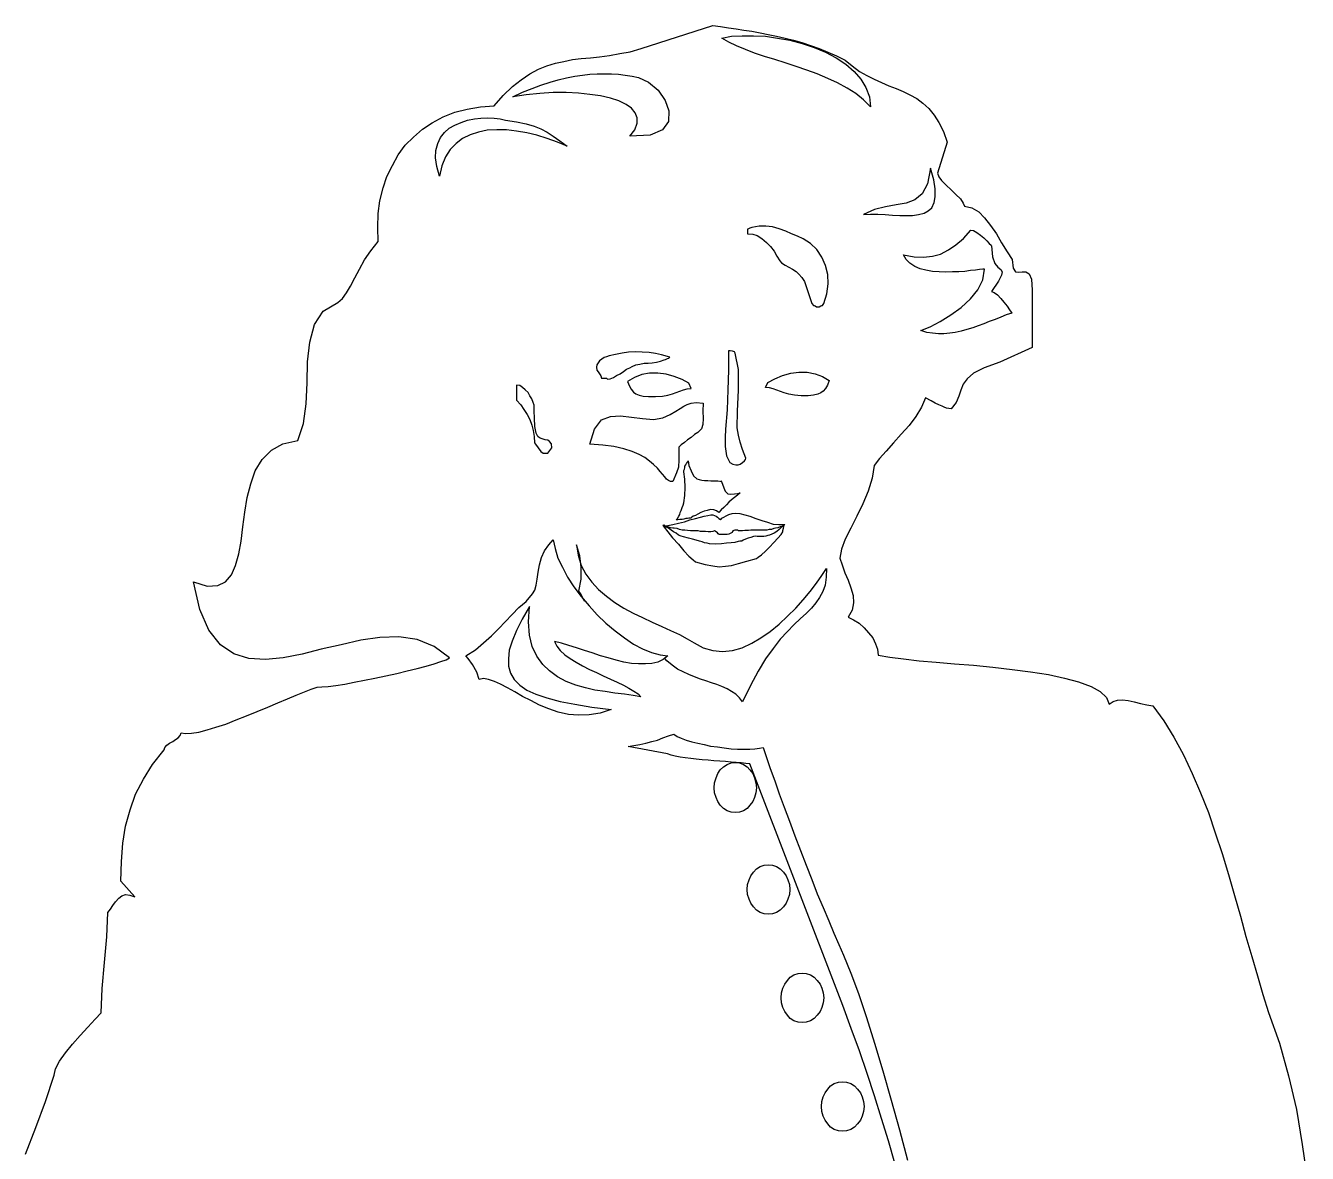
# Model space of a CAD drawing. Extents: x 138.99 to 139.88, y 55.87 to 57.55.
# Drawn here: x 139.195 to 139.731, y 57.074 to 57.546 of the extents above; entities that cross this region are included whole.
import ezdxf

# ---------------------------------------------------------------- set-up
doc = ezdxf.new("R2010")
doc.units = 0
doc.layers.get('0').update_dxf_attribs({"linetype": 'CONTINUOUS'})

msp = doc.modelspace()

# ---------------------------------------------------------------- linework, layer by layer
at = {"linetype": 'CONTINUOUS'}
for points in [[(139.19494, 57.07387), (139.19916, 57.08499), (139.20319, 57.09593), (139.20683, 57.10685), (139.2074, 57.10954), (139.20912, 57.11279), (139.21162, 57.11624), (139.2145, 57.11989), (139.21776, 57.12353), (139.22101, 57.12698), (139.22408, 57.13024), (139.22657, 57.13292), (139.22696, 57.14308), (139.22792, 57.15401), (139.22888, 57.16474), (139.22926, 57.1749), (139.23041, 57.17624), (139.23137, 57.17778), (139.23251, 57.17931), (139.23386, 57.18084), (139.2352, 57.1818), (139.23674, 57.18238), (139.23846, 57.18219), (139.24057, 57.18142), (139.23481, 57.18794), (139.23501, 57.19618), (139.23558, 57.20385), (139.23674, 57.21095), (139.23865, 57.21784), (139.24095, 57.22436), (139.24421, 57.23069), (139.24805, 57.23682), (139.25284, 57.24296), (139.25322, 57.24391), (139.25398, 57.24487), (139.25514, 57.24564), (139.25648, 57.2464), (139.25763, 57.24717), (139.25878, 57.24794), (139.25954, 57.2489), (139.25993, 57.25005), (139.26184, 57.24966), (139.26434, 57.24986), (139.2674, 57.25024), (139.27085, 57.2512), (139.2745, 57.25235), (139.27871, 57.25369), (139.28293, 57.25542), (139.28734, 57.25714), (139.29175, 57.25887), (139.29616, 57.26078), (139.30038, 57.26251), (139.3044, 57.26424), (139.30805, 57.26577), (139.31149, 57.26711), (139.31438, 57.26826), (139.31687, 57.26903), (139.31878, 57.26922), (139.32147, 57.26941), (139.32473, 57.26979), (139.32836, 57.27037), (139.33239, 57.27113), (139.33661, 57.27209), (139.34102, 57.27286), (139.34562, 57.27382), (139.35022, 57.27478), (139.35444, 57.27593), (139.35865, 57.27689), (139.36249, 57.27785), (139.36575, 57.27881), (139.36863, 57.27977), (139.37073, 57.28053), (139.37226, 57.2813), (139.36575, 57.28609), (139.35865, 57.28896), (139.35099, 57.29012), (139.34313, 57.28992), (139.33508, 57.28877), (139.32683, 57.28686), (139.31859, 57.28494), (139.31054, 57.28283), (139.30268, 57.2813), (139.29521, 57.28072), (139.2883, 57.28111), (139.28197, 57.28302), (139.27641, 57.28686), (139.27162, 57.29299), (139.26779, 57.30161), (139.2651, 57.31312), (139.27085, 57.31139), (139.27527, 57.31159), (139.27853, 57.31312), (139.28101, 57.31599), (139.28274, 57.32002), (139.28409, 57.32481), (139.28504, 57.33018), (139.28581, 57.33612), (139.28657, 57.34225), (139.28753, 57.3484), (139.28906, 57.35414), (139.29099, 57.35951), (139.29386, 57.36431), (139.2977, 57.36814), (139.30249, 57.37082), (139.30882, 57.37216), (139.31112, 57.37926), (139.31226, 57.3875), (139.31265, 57.39632), (139.31284, 57.40514), (139.31379, 57.41338), (139.31571, 57.42066), (139.31935, 57.42622), (139.32549, 57.42987), (139.3274, 57.43159), (139.32913, 57.43389), (139.33086, 57.43677), (139.33259, 57.44022), (139.3345, 57.44386), (139.33661, 57.44769), (139.33929, 57.45153), (139.34236, 57.45536), (139.34217, 57.4613), (139.34236, 57.46705), (139.34313, 57.47242), (139.34447, 57.47779), (139.346, 57.48259), (139.3483, 57.48718), (139.35079, 57.49159), (139.35367, 57.49562), (139.35712, 57.49907), (139.36095, 57.50233), (139.36498, 57.50501), (139.36959, 57.50751), (139.37438, 57.50942), (139.37955, 57.51076), (139.38511, 57.51172), (139.39086, 57.51211), (139.39469, 57.51651), (139.39853, 57.52016), (139.40217, 57.52303), (139.40581, 57.52552), (139.40946, 57.52744), (139.4129, 57.52878), (139.41655, 57.52993), (139.42, 57.5307), (139.42364, 57.53147), (139.42728, 57.53185), (139.43112, 57.53224), (139.43495, 57.53262), (139.43917, 57.53319), (139.44338, 57.53396), (139.4478, 57.53473), (139.4524, 57.53607), (139.4823, 57.54565)], [(139.4823, 57.54565), (139.48556, 57.54527), (139.48882, 57.54469), (139.49208, 57.54431), (139.49534, 57.54373), (139.4986, 57.54335), (139.50205, 57.54259), (139.5055, 57.54201), (139.50895, 57.54124), (139.51259, 57.54047), (139.51604, 57.53952), (139.51949, 57.53856), (139.52313, 57.53741), (139.52678, 57.53607), (139.53042, 57.53454), (139.53406, 57.533), (139.5377, 57.53128), (139.54058, 57.52878), (139.54365, 57.52648), (139.54671, 57.52476), (139.54978, 57.52322), (139.55285, 57.52189), (139.55591, 57.52054), (139.55899, 57.51939), (139.56186, 57.51805), (139.56473, 57.5167), (139.56761, 57.51517), (139.5701, 57.51325), (139.5726, 57.51095), (139.5749, 57.50827), (139.57681, 57.5052), (139.57873, 57.50137), (139.58026, 57.49696), (139.57624, 57.48392), (139.57681, 57.48239), (139.57796, 57.48086), (139.57988, 57.47894), (139.58199, 57.47703), (139.5839, 57.47511), (139.58582, 57.47319), (139.58697, 57.47147), (139.58755, 57.47012), (139.59061, 57.46955), (139.59349, 57.46782), (139.59598, 57.46533), (139.59847, 57.46207), (139.60097, 57.45862), (139.60307, 57.45479), (139.60538, 57.45114), (139.60748, 57.44788), (139.60786, 57.44425), (139.60882, 57.44271), (139.61017, 57.44252), (139.6117, 57.44271), (139.61324, 57.44271), (139.61458, 57.44195), (139.61554, 57.43964), (139.61591, 57.43504), (139.61591, 57.41108), (139.6023, 57.40494), (139.59579, 57.40265), (139.59138, 57.40035), (139.58869, 57.39805), (139.58697, 57.39574), (139.58602, 57.39325), (139.58525, 57.39076), (139.58409, 57.38807), (139.58199, 57.38539), (139.58103, 57.38558), (139.58007, 57.38577), (139.57911, 57.38616), (139.57816, 57.38654), (139.57681, 57.38711), (139.57528, 57.38788), (139.57355, 57.38884), (139.57125, 57.38999), (139.56952, 57.38616), (139.56722, 57.38232), (139.56435, 57.37849), (139.56109, 57.37485), (139.55783, 57.3712), (139.55477, 57.36775), (139.55208, 57.36468), (139.54978, 57.36181), (139.54901, 57.35645), (139.54729, 57.35107), (139.54499, 57.34571), (139.54249, 57.34053), (139.54, 57.33555), (139.5377, 57.33095), (139.53617, 57.32673), (139.5354, 57.32308), (139.53636, 57.32021), (139.53751, 57.31695), (139.53886, 57.31389), (139.54, 57.31063), (139.54096, 57.30737), (139.54116, 57.3043), (139.54058, 57.30124), (139.53886, 57.29835), (139.54116, 57.29721), (139.54346, 57.29586), (139.54556, 57.29395), (139.54748, 57.29184), (139.54921, 57.28973), (139.55035, 57.28724), (139.55112, 57.28494), (139.55151, 57.28244), (139.5563, 57.28168), (139.56205, 57.28091), (139.56857, 57.28015), (139.57566, 57.27957), (139.58333, 57.27881), (139.59138, 57.27823), (139.59943, 57.27746), (139.60748, 57.27651), (139.61515, 57.27555), (139.62263, 57.27439), (139.62934, 57.27286), (139.63528, 57.27133), (139.64046, 57.26941), (139.64429, 57.2673), (139.64697, 57.26481), (139.64812, 57.26194), (139.64966, 57.26308), (139.65158, 57.26366), (139.65368, 57.26385), (139.65598, 57.26347), (139.65848, 57.2629), (139.66116, 57.26232), (139.66384, 57.26174), (139.66633, 57.26136), (139.67094, 57.25504), (139.67515, 57.24813), (139.67918, 57.24084), (139.68283, 57.23299), (139.68627, 57.22493), (139.68953, 57.21669), (139.69241, 57.20826), (139.69528, 57.19963), (139.69797, 57.19081), (139.70046, 57.182), (139.70295, 57.17337), (139.70525, 57.16493), (139.70774, 57.1565), (139.71005, 57.14845), (139.71235, 57.14059), (139.71465, 57.13311), (139.71924, 57.12027), (139.72308, 57.10665), (139.72634, 57.09247), (139.72883, 57.0779), (139.73094, 57.06276)], [(139.48614, 57.54047), (139.49017, 57.54124), (139.49457, 57.54143), (139.49936, 57.54143), (139.50435, 57.54124), (139.50934, 57.54047), (139.51451, 57.53952), (139.51969, 57.53817), (139.52467, 57.53645), (139.52946, 57.53454), (139.53387, 57.53224), (139.5379, 57.52955), (139.54135, 57.52648), (139.54422, 57.52322), (139.54633, 57.51977), (139.54786, 57.51594), (139.54825, 57.51172), (139.54538, 57.5146), (139.54212, 57.51728), (139.53847, 57.51958), (139.53444, 57.52169), (139.53042, 57.52361), (139.52601, 57.52552), (139.5216, 57.52706), (139.51719, 57.52859), (139.51259, 57.53012), (139.50818, 57.53147), (139.50396, 57.53281), (139.49975, 57.53415), (139.49591, 57.53568), (139.49227, 57.53722), (139.48901, 57.53875), (139.48614, 57.54047)], [(139.39872, 57.51594), (139.40275, 57.51786), (139.40677, 57.51939), (139.41041, 57.52073), (139.41425, 57.52207), (139.4177, 57.52303), (139.42115, 57.5238), (139.4246, 57.52456), (139.42786, 57.52495), (139.43093, 57.52533), (139.43399, 57.52552), (139.43706, 57.52552), (139.43994, 57.52552), (139.44281, 57.52533), (139.44568, 57.52495), (139.44857, 57.52456), (139.45124, 57.52399), (139.45546, 57.52207), (139.45949, 57.51863), (139.46237, 57.51441), (139.4639, 57.51), (139.46371, 57.50559), (139.46122, 57.50213), (139.45604, 57.49983), (139.44761, 57.49946), (139.44971, 57.50213), (139.45067, 57.50482), (139.45067, 57.50712), (139.4499, 57.50923), (139.44837, 57.51115), (139.44607, 57.51268), (139.44301, 57.51421), (139.43955, 57.51537), (139.43533, 57.51632), (139.43093, 57.5169), (139.42614, 57.51747), (139.42096, 57.51767), (139.41559, 57.51767), (139.41003, 57.51728), (139.40428, 57.5167), (139.39872, 57.51594)], [(139.42134, 57.49524), (139.41732, 57.49696), (139.4131, 57.4985), (139.40869, 57.49983), (139.40447, 57.50079), (139.40025, 57.50156), (139.39604, 57.50213), (139.39201, 57.50213), (139.38799, 57.50195), (139.38434, 57.50118), (139.38089, 57.50003), (139.37763, 57.4985), (139.37495, 57.49639), (139.37246, 57.4939), (139.37054, 57.49083), (139.369, 57.48699), (139.36805, 57.48278), (139.3669, 57.4868), (139.36633, 57.49044), (139.36651, 57.49351), (139.36728, 57.49639), (139.36843, 57.49887), (139.37016, 57.50099), (139.37207, 57.50272), (139.37438, 57.50405), (139.37706, 57.5052), (139.37974, 57.50616), (139.38262, 57.50674), (139.3853, 57.50693), (139.38817, 57.50712), (139.39086, 57.50693), (139.39335, 57.50674), (139.39565, 57.50616), (139.40025, 57.50539), (139.40428, 57.50463), (139.40754, 57.50367), (139.41041, 57.50252), (139.4131, 57.50118), (139.41559, 57.49946), (139.41828, 57.49753), (139.42134, 57.49524)], [(139.54538, 57.46667), (139.54825, 57.46686), (139.55131, 57.46686), (139.55438, 57.46667), (139.55745, 57.46648), (139.56052, 57.46629), (139.5632, 57.46629), (139.56588, 57.46629), (139.56838, 57.46667), (139.57068, 57.46725), (139.5724, 57.46821), (139.57394, 57.46955), (139.5749, 57.47166), (139.57528, 57.47414), (139.57528, 57.4774), (139.5747, 57.48124), (139.57336, 57.48603), (139.57202, 57.47952), (139.56991, 57.4753), (139.56685, 57.47281), (139.5632, 57.47147), (139.55899, 57.4707), (139.55457, 57.46993), (139.54997, 57.46878), (139.54538, 57.46667)], [(139.49687, 57.45862), (139.49898, 57.45843), (139.50089, 57.45786), (139.50282, 57.4567), (139.50473, 57.45497), (139.50645, 57.45325), (139.50799, 57.45134), (139.50914, 57.44923), (139.51029, 57.44731), (139.51106, 57.44654), (139.51259, 57.44558), (139.51413, 57.44462), (139.51566, 57.44386), (139.51719, 57.4429), (139.51834, 57.44175), (139.51949, 57.44041), (139.52064, 57.43869), (139.52141, 57.43657), (139.52371, 57.42948), (139.52448, 57.42871), (139.52467, 57.42871), (139.52505, 57.42852), (139.52562, 57.42814), (139.52621, 57.42814), (139.52678, 57.42814), (139.52754, 57.42852), (139.52793, 57.42871), (139.52812, 57.42871), (139.52869, 57.42948), (139.53004, 57.43351), (139.53061, 57.43773), (139.53042, 57.44156), (139.52946, 57.44539), (139.52793, 57.44884), (139.52582, 57.4521), (139.52313, 57.4546), (139.52006, 57.45651), (139.51777, 57.45766), (139.51527, 57.45862), (139.51278, 57.45977), (139.5101, 57.46073), (139.50722, 57.46149), (139.50454, 57.46188), (139.50166, 57.46188), (139.4986, 57.4613), (139.49822, 57.46112), (139.49783, 57.46092), (139.49726, 57.46073), (139.49687, 57.46053), (139.49687, 57.45862)], [(139.56205, 57.4498), (139.56646, 57.44904), (139.57048, 57.44884), (139.57413, 57.44923), (139.57757, 57.45018), (139.58083, 57.45191), (139.5839, 57.45402), (139.58716, 57.4567), (139.59023, 57.46016), (139.59138, 57.45996), (139.59272, 57.45919), (139.59425, 57.45805), (139.5956, 57.4569), (139.59694, 57.45574), (139.5979, 57.4546), (139.59867, 57.45383), (139.59886, 57.45364), (139.59924, 57.44904), (139.6002, 57.44616), (139.60154, 57.44462), (139.60269, 57.44367), (139.60326, 57.44271), (139.60307, 57.44136), (139.60173, 57.43887), (139.59886, 57.43447), (139.6, 57.43408), (139.60135, 57.43313), (139.60269, 57.43159), (139.60403, 57.43006), (139.60538, 57.42833), (139.60633, 57.4268), (139.6071, 57.42584), (139.60729, 57.42545), (139.60499, 57.42469), (139.60269, 57.42373), (139.60039, 57.42278), (139.5979, 57.42201), (139.5956, 57.42105), (139.5933, 57.42009), (139.591, 57.41932), (139.58851, 57.41856), (139.58621, 57.41798), (139.58372, 57.4174), (139.58141, 57.41702), (139.57892, 57.41683), (139.57662, 57.41683), (139.57413, 57.41702), (139.57183, 57.4174), (139.56934, 57.41817), (139.57317, 57.4197), (139.57739, 57.42201), (139.5818, 57.42469), (139.58621, 57.42775), (139.59004, 57.4314), (139.59311, 57.43523), (139.59521, 57.43945), (139.59598, 57.44386), (139.59521, 57.44386), (139.59387, 57.44367), (139.59215, 57.44348), (139.59004, 57.44328), (139.58774, 57.4429), (139.58525, 57.44271), (139.58256, 57.44271), (139.57969, 57.44252), (139.577, 57.44271), (139.57413, 57.4429), (139.57144, 57.44348), (139.56895, 57.44405), (139.56685, 57.44501), (139.56473, 57.44635), (139.5632, 57.44788), (139.56205, 57.4498)], [(139.4338, 57.40168), (139.43438, 57.40092), (139.43495, 57.40015), (139.43553, 57.39919), (139.43572, 57.39823), (139.43649, 57.39823), (139.43725, 57.39823), (139.43783, 57.39823), (139.43821, 57.39785), (139.43936, 57.39805), (139.44071, 57.39862), (139.44205, 57.39939), (139.44358, 57.40015), (139.44492, 57.40111), (139.44627, 57.40207), (139.44761, 57.40265), (139.44857, 57.40322), (139.4501, 57.40379), (139.45183, 57.40418), (139.45355, 57.40456), (139.45527, 57.40456), (139.457, 57.40475), (139.45872, 57.40494), (139.46045, 57.40533), (139.46198, 57.40591), (139.46255, 57.40609), (139.46332, 57.40648), (139.4639, 57.40667), (139.46428, 57.40705), (139.46083, 57.40801), (139.45834, 57.40858), (139.45566, 57.40897), (139.45278, 57.40916), (139.4499, 57.40935), (139.44703, 57.40916), (139.44435, 57.40878), (139.44166, 57.4082), (139.43898, 57.40763), (139.43783, 57.40724), (139.43687, 57.40686), (139.43591, 57.40628), (139.43495, 57.40552), (139.43438, 57.40475), (139.4338, 57.40379), (139.43361, 57.40284), (139.4338, 57.40168)], [(139.48767, 57.37696), (139.48748, 57.3735), (139.48748, 57.36967), (139.48805, 57.36584), (139.4894, 57.36296), (139.49074, 57.36238), (139.49189, 57.36201), (139.49284, 57.36201), (139.4938, 57.36238), (139.49476, 57.36296), (139.49553, 57.36373), (139.49591, 57.36431), (139.4961, 57.36488), (139.49476, 57.36852), (139.4938, 57.37159), (139.49304, 57.37446), (139.49246, 57.37753), (139.49266, 57.38444), (139.49304, 57.39325), (139.49304, 57.40188), (139.4917, 57.40878), (139.49131, 57.40935), (139.49054, 57.40954), (139.48958, 57.40974), (139.48882, 57.40974), (139.48882, 57.40168), (139.48863, 57.39344), (139.48824, 57.38501), (139.48767, 57.37696)], [(139.47233, 57.39613), (139.46946, 57.39766), (139.4662, 57.399), (139.46275, 57.39996), (139.4593, 57.40035), (139.45585, 57.40035), (139.45259, 57.39977), (139.44952, 57.39862), (139.44664, 57.39689), (139.44741, 57.39497), (139.44818, 57.39363), (139.44914, 57.39248), (139.4501, 57.39172), (139.45144, 57.39114), (139.45316, 57.39076), (139.45546, 57.39057), (139.45834, 57.39057), (139.46122, 57.39076), (139.46352, 57.39114), (139.46544, 57.39172), (139.46697, 57.39229), (139.4685, 57.39287), (139.47003, 57.39344), (139.47157, 57.39383), (139.47329, 57.39402), (139.47233, 57.39613)], [(139.50531, 57.39651), (139.50818, 57.39805), (139.51144, 57.39939), (139.51489, 57.40035), (139.51834, 57.40072), (139.52179, 57.40072), (139.52505, 57.40015), (139.52812, 57.399), (139.531, 57.39728), (139.53023, 57.39536), (139.52946, 57.39402), (139.52851, 57.39287), (139.52754, 57.3921), (139.52621, 57.39153), (139.52448, 57.39114), (139.52218, 57.39095), (139.5193, 57.39095), (139.51643, 57.39114), (139.51413, 57.39153), (139.51221, 57.3921), (139.51067, 57.39267), (139.50914, 57.39325), (139.50761, 57.39383), (139.50608, 57.39421), (139.50435, 57.3944), (139.50531, 57.39651)], [(139.40754, 57.38692), (139.40716, 57.38807), (139.40658, 57.38961), (139.40581, 57.39095), (139.40504, 57.39229), (139.4039, 57.39344), (139.40275, 57.3944), (139.4016, 57.39517), (139.40025, 57.39536), (139.40025, 57.38903), (139.40198, 57.38711), (139.40332, 57.3852), (139.40467, 57.38309), (139.40581, 57.38098), (139.40658, 57.37868), (139.40716, 57.37638), (139.40754, 57.37389), (139.40773, 57.3712), (139.40811, 57.37063), (139.40927, 57.3691), (139.41041, 57.36757), (139.41137, 57.36699), (139.41329, 57.36699), (139.41502, 57.3691), (139.41482, 57.37082), (139.41406, 57.37178), (139.41329, 57.37236), (139.41214, 57.37255), (139.41099, 57.37293), (139.40984, 57.37331), (139.40907, 57.37389), (139.4085, 57.37523), (139.40793, 57.37811), (139.40773, 57.38155), (139.40754, 57.38462), (139.40754, 57.38692)], [(139.47828, 57.38788), (139.47809, 57.38444), (139.47828, 57.38136), (139.47809, 57.37888), (139.47751, 57.37715), (139.47693, 57.37638), (139.47598, 57.37562), (139.47463, 57.37466), (139.47329, 57.3735), (139.47176, 57.37255), (139.47041, 57.3714), (139.46907, 57.37044), (139.46811, 57.36948), (139.46811, 57.36411), (139.46793, 57.36105), (139.46716, 57.35875), (139.46562, 57.3551), (139.46467, 57.3551), (139.46371, 57.35549), (139.46294, 57.35606), (139.46218, 57.35702), (139.46122, 57.35817), (139.46026, 57.35932), (139.45911, 57.36066), (139.45757, 57.36219), (139.45585, 57.36354), (139.45393, 57.36507), (139.45144, 57.36641), (139.44857, 57.36757), (139.44511, 57.36871), (139.44089, 57.36967), (139.43629, 57.37024), (139.43093, 57.37063), (139.43284, 57.37696), (139.43572, 57.38079), (139.43955, 57.38232), (139.44377, 57.38251), (139.44837, 57.38194), (139.45297, 57.38136), (139.45757, 57.38098), (139.46141, 57.38175), (139.46448, 57.38309), (139.46678, 57.38444), (139.46869, 57.38558), (139.47023, 57.38654), (139.47157, 57.38731), (139.47329, 57.38788), (139.4754, 57.38807), (139.47828, 57.38788)], [(139.47195, 57.36373), (139.47233, 57.36181), (139.47329, 57.35951), (139.47425, 57.3574), (139.47559, 57.35625), (139.47655, 57.35586), (139.4777, 57.35568), (139.47885, 57.35549), (139.48019, 57.35549), (139.48154, 57.35529), (139.48288, 57.35529), (139.48441, 57.35529), (139.48595, 57.3551), (139.48575, 57.35529), (139.48633, 57.35395), (139.48691, 57.35242), (139.48748, 57.35107), (139.48863, 57.34993), (139.48978, 57.34973), (139.49131, 57.34993), (139.49266, 57.35012), (139.4938, 57.35031), (139.49266, 57.34935), (139.49131, 57.3484), (139.49017, 57.34743), (139.48901, 57.34647), (139.48805, 57.34533), (139.48691, 57.34417), (139.48575, 57.34321), (139.48479, 57.34207), (139.48384, 57.34284), (139.48269, 57.34321), (139.48135, 57.34341), (139.48, 57.34302), (139.47866, 57.34264), (139.47732, 57.34207), (139.47598, 57.34149), (139.47502, 57.34092), (139.47463, 57.34072), (139.47406, 57.34053), (139.47349, 57.34015), (139.4731, 57.33977), (139.47233, 57.33977), (139.47176, 57.33958), (139.471, 57.33958), (139.47023, 57.33938), (139.46946, 57.33919), (139.4685, 57.33919), (139.46774, 57.339), (139.46697, 57.339), (139.46754, 57.33958), (139.46811, 57.34053), (139.4685, 57.3413), (139.46869, 57.34207), (139.46907, 57.34302), (139.46946, 57.34417), (139.46984, 57.34514), (139.47023, 57.34609), (139.47061, 57.34916), (139.4708, 57.35261), (139.47061, 57.35606), (139.47023, 57.35912), (139.47023, 57.3597), (139.47041, 57.36028), (139.47061, 57.36085), (139.47061, 57.36143), (139.471, 57.36201), (139.47137, 57.36258), (139.47176, 57.36315), (139.47195, 57.36373)], [(139.46198, 57.33651), (139.46352, 57.33669), (139.46562, 57.33708), (139.46793, 57.33766), (139.47041, 57.33823), (139.47272, 57.339), (139.47502, 57.33958), (139.47713, 57.34015), (139.47866, 57.34053), (139.48019, 57.34092), (139.48154, 57.34111), (139.4823, 57.34111), (139.48307, 57.34092), (139.48365, 57.34053), (139.48422, 57.34015), (139.48479, 57.33958), (139.48556, 57.33919), (139.48575, 57.33938), (139.48614, 57.33977), (139.48691, 57.34015), (139.48786, 57.34072), (139.48901, 57.3413), (139.49035, 57.34168), (139.49189, 57.34188), (139.49361, 57.34168), (139.49572, 57.34111), (139.49783, 57.34053), (139.50032, 57.33958), (139.50282, 57.33881), (139.50512, 57.33804), (139.50761, 57.33728), (139.50991, 57.33708), (139.51201, 57.33708), (139.5124, 57.33708), (139.51221, 57.33689), (139.51183, 57.33669), (139.51144, 57.33632), (139.51125, 57.33632), (139.51048, 57.33612), (139.50952, 57.33574), (139.50857, 57.33555), (139.5078, 57.33536), (139.50684, 57.33497), (139.50588, 57.33497), (139.50492, 57.33478), (139.50415, 57.33478), (139.49994, 57.33478), (139.49898, 57.33478), (139.49822, 57.33478), (139.49726, 57.33459), (139.49649, 57.33459), (139.49572, 57.33459), (139.49476, 57.3344), (139.494, 57.3344), (139.49304, 57.3344), (139.49266, 57.33478), (139.49246, 57.33478), (139.49227, 57.33478), (139.49189, 57.33478), (139.4917, 57.33478), (139.4915, 57.33478), (139.49112, 57.33459), (139.49093, 57.3344), (139.49074, 57.3344), (139.49035, 57.33382), (139.48978, 57.33344), (139.48901, 57.33306), (139.48824, 57.33286), (139.48748, 57.33286), (139.48652, 57.33286), (139.48575, 57.33286), (139.48498, 57.33286), (139.48461, 57.33325), (139.48422, 57.33363), (139.48365, 57.33402), (139.48307, 57.3344), (139.4823, 57.33421), (139.48154, 57.33402), (139.48039, 57.33402), (139.47923, 57.33421), (139.47828, 57.33421), (139.47713, 57.33421), (139.47617, 57.3344), (139.4754, 57.3344), (139.47425, 57.3344), (139.47291, 57.3344), (139.47176, 57.33459), (139.47061, 57.33478), (139.46946, 57.33478), (139.46831, 57.33497), (139.46735, 57.33536), (139.4662, 57.33555), (139.46562, 57.33555), (139.46467, 57.33574), (139.4639, 57.33593), (139.46313, 57.33593), (139.46294, 57.33593), (139.46294, 57.33593), (139.46275, 57.33612), (139.46255, 57.33632), (139.46237, 57.33632), (139.46218, 57.33651), (139.46218, 57.33669), (139.46218, 57.33669), (139.46198, 57.33689), (139.46198, 57.33669), (139.46198, 57.33669), (139.46198, 57.33651), (139.46198, 57.33651)], [(139.46141, 57.33689), (139.46198, 57.33593), (139.46352, 57.33402), (139.46544, 57.33152), (139.46793, 57.32884), (139.47023, 57.32616), (139.47233, 57.32385), (139.47406, 57.32232), (139.47502, 57.32155), (139.47905, 57.32041), (139.4823, 57.31983), (139.48498, 57.31945), (139.48767, 57.31964), (139.49017, 57.32002), (139.49304, 57.32078), (139.49649, 57.32175), (139.50052, 57.3229), (139.50128, 57.32347), (139.50262, 57.32443), (139.50435, 57.32597), (139.50608, 57.32769), (139.5078, 57.3296), (139.50952, 57.33133), (139.51087, 57.33286), (139.51163, 57.33402), (139.51163, 57.33459), (139.51183, 57.33555), (139.51201, 57.33632), (139.51201, 57.33689), (139.51106, 57.33593), (139.5101, 57.33497), (139.50914, 57.33421), (139.50799, 57.33344), (139.50704, 57.33306), (139.50608, 57.33267), (139.50531, 57.33248), (139.50454, 57.33229), (139.50358, 57.3321), (139.50282, 57.3321), (139.50186, 57.3321), (139.50089, 57.3321), (139.50032, 57.33229), (139.49936, 57.3321), (139.49822, 57.33172), (139.49706, 57.33133), (139.49591, 57.33095), (139.49496, 57.33056), (139.49438, 57.33018), (139.494, 57.33018), (139.49361, 57.33018), (139.49284, 57.32999), (139.4915, 57.3296), (139.48997, 57.32941), (139.48805, 57.32923), (139.48595, 57.32903), (139.48345, 57.32884), (139.48096, 57.32903), (139.48, 57.32923), (139.47885, 57.32941), (139.47789, 57.3298), (139.47674, 57.33018), (139.4754, 57.33056), (139.47387, 57.33095), (139.47214, 57.33133), (139.47003, 57.3319), (139.46907, 57.33229), (139.46793, 57.33267), (139.46697, 57.33344), (139.46581, 57.33402), (139.46485, 57.33478), (139.46371, 57.33555), (139.46255, 57.33612), (139.46141, 57.33689)], [(139.41559, 57.33076), (139.41636, 57.32711), (139.41751, 57.32308), (139.41942, 57.31925), (139.42154, 57.31504), (139.42421, 57.31101), (139.42728, 57.30699), (139.43054, 57.30315), (139.43399, 57.29932), (139.43763, 57.29586), (139.44147, 57.29261), (139.44531, 57.28973), (139.44914, 57.28705), (139.45297, 57.28513), (139.45662, 57.2836), (139.46026, 57.28264), (139.46352, 57.28225), (139.4616, 57.28072), (139.4593, 57.27957), (139.4568, 57.279), (139.45412, 57.27881), (139.45124, 57.27881), (139.44837, 57.279), (139.44511, 57.27957), (139.44185, 57.28034), (139.43859, 57.2813), (139.43533, 57.28225), (139.43189, 57.28341), (139.42863, 57.28437), (139.42537, 57.28551), (139.42211, 57.28647), (139.41904, 57.28743), (139.41616, 57.2882), (139.41712, 57.28628), (139.41846, 57.28437), (139.42038, 57.28264), (139.42268, 57.28111), (139.42518, 57.27957), (139.42786, 57.27804), (139.43073, 57.27651), (139.43361, 57.27516), (139.43649, 57.27382), (139.43955, 57.27248), (139.44224, 57.27113), (139.44492, 57.26999), (139.44722, 57.26864), (139.44933, 57.26749), (139.45106, 57.26634), (139.4522, 57.265), (139.44894, 57.26557), (139.44531, 57.26616), (139.44128, 57.26653), (139.43725, 57.2673), (139.43303, 57.26788), (139.42901, 57.26883), (139.42498, 57.26999), (139.42096, 57.27152), (139.41732, 57.27344), (139.41406, 57.27593), (139.41118, 57.27861), (139.40869, 57.28207), (139.40677, 57.28609), (139.40562, 57.29089), (139.40524, 57.29644), (139.40562, 57.30277), (139.40255, 57.29759), (139.40025, 57.2928), (139.39834, 57.28839), (139.39719, 57.28456), (139.3968, 57.28091), (139.3968, 57.27785), (139.39776, 57.27497), (139.39929, 57.27229), (139.4016, 57.26999), (139.40447, 57.26788), (139.4083, 57.26616), (139.4129, 57.26462), (139.41846, 57.26308), (139.4246, 57.26194), (139.43169, 57.26078), (139.43975, 57.25983), (139.43515, 57.25829), (139.43054, 57.25752), (139.42614, 57.25734), (139.42192, 57.25772), (139.4177, 57.25868), (139.41367, 57.26001), (139.40984, 57.26155), (139.4062, 57.26347), (139.40275, 57.2652), (139.39949, 57.26711), (139.39642, 57.26883), (139.39355, 57.27037), (139.39106, 57.27152), (139.38856, 57.27229), (139.38645, 57.27267), (139.38454, 57.27229), (139.38358, 57.27535), (139.38185, 57.27861), (139.37994, 57.28111), (139.37898, 57.28225), (139.383, 57.28474), (139.38645, 57.28763), (139.38971, 57.2905), (139.39278, 57.29356), (139.39546, 57.29644), (139.39834, 57.29951), (139.40121, 57.30238), (139.40428, 57.30487), (139.40697, 57.30813), (139.40793, 57.30967), (139.4085, 57.31178), (139.40888, 57.31427), (139.40927, 57.31715), (139.40984, 57.32021), (139.4106, 57.32328), (139.41195, 57.32616), (139.41367, 57.32864), (139.41559, 57.33076)], [(139.42882, 57.30507), (139.42786, 57.3066), (139.4271, 57.30813), (139.42633, 57.30929), (139.42728, 57.31427), (139.42728, 57.31925), (139.42671, 57.32404), (139.42537, 57.32864), (139.42594, 57.32424), (139.42728, 57.32002), (139.4292, 57.31638), (139.43169, 57.31293), (139.43457, 57.30986), (139.43783, 57.30717), (139.44128, 57.3045), (139.44511, 57.30219), (139.44894, 57.30008), (139.45297, 57.29817), (139.457, 57.29625), (139.46102, 57.29452), (139.46467, 57.2928), (139.46831, 57.29107), (139.47157, 57.28935), (139.47444, 57.28763), (139.47828, 57.28551), (139.4823, 57.28437), (139.48633, 57.28398), (139.49054, 57.28437), (139.49457, 57.28551), (139.4986, 57.28743), (139.50243, 57.28973), (139.50627, 57.29242), (139.5101, 57.29548), (139.51355, 57.29874), (139.517, 57.30219), (139.52006, 57.30564), (139.52295, 57.30909), (139.52562, 57.31255), (139.52793, 57.3158), (139.52984, 57.31868), (139.52965, 57.31504), (139.52927, 57.31178), (139.52831, 57.30909), (139.52697, 57.3066), (139.52544, 57.3043), (139.52352, 57.30219), (139.52141, 57.29989), (139.51892, 57.29778), (139.51623, 57.2951), (139.51355, 57.29242), (139.51048, 57.28916), (139.50761, 57.28533), (139.50435, 57.28091), (139.50128, 57.27574), (139.49802, 57.26979), (139.49476, 57.2629), (139.49342, 57.26462), (139.49189, 57.26616), (139.49017, 57.2673), (139.48824, 57.26846), (139.48614, 57.26941), (139.48402, 57.27018), (139.48172, 57.27095), (139.47943, 57.27172), (139.47713, 57.27248), (139.47463, 57.27344), (139.47233, 57.27439), (139.46984, 57.27555), (139.46754, 57.27669), (139.46524, 57.27823), (139.46313, 57.28015), (139.46218, 57.28111), (139.46218, 57.28111)], [(139.5584, 57.07004), (139.55573, 57.07943), (139.55285, 57.08883), (139.54997, 57.09822), (139.54691, 57.10762), (139.54365, 57.11701), (139.5402, 57.1264), (139.53674, 57.13599), (139.49783, 57.23701), (139.4961, 57.23721), (139.49419, 57.2374), (139.49208, 57.23759), (139.48997, 57.23778), (139.48767, 57.23797), (139.48518, 57.23817), (139.48269, 57.23835), (139.48039, 57.23855), (139.47789, 57.23874), (139.4754, 57.23893), (139.4731, 57.23931), (139.4708, 57.23951), (139.46869, 57.23989), (139.46658, 57.24027), (139.46485, 57.24066), (139.46332, 57.24123), (139.44684, 57.2443), (139.44933, 57.24468), (139.45183, 57.24507), (139.45432, 57.24564), (139.4568, 57.2464), (139.45911, 57.24699), (139.46141, 57.24794), (139.46371, 57.24871), (139.46601, 57.24947)], [(139.46601, 57.24947), (139.46735, 57.24852), (139.46907, 57.24775), (139.47118, 57.24699), (139.47349, 57.24622), (139.47598, 57.24564), (139.47866, 57.24507), (139.48135, 57.24449), (139.48422, 57.2441), (139.4871, 57.24373), (139.48997, 57.24334), (139.49266, 57.24315), (139.49534, 57.24315), (139.49783, 57.24315), (139.49994, 57.24334), (139.50186, 57.24353), (139.50339, 57.24391), (139.50473, 57.2397), (139.50627, 57.2351), (139.50818, 57.22992), (139.5101, 57.22456), (139.51221, 57.219), (139.51432, 57.21305), (139.51662, 57.20692), (139.51892, 57.20078), (139.52141, 57.19465), (139.52371, 57.18871), (139.52601, 57.18276), (139.52851, 57.17701), (139.5308, 57.17145), (139.53291, 57.16628), (139.53502, 57.16149), (139.53694, 57.15707), (139.54, 57.1496), (139.54326, 57.14097), (139.54652, 57.13101), (139.54997, 57.12027), (139.55343, 57.10877), (139.55687, 57.0965), (139.56033, 57.08404), (139.56378, 57.07138)], [(139.4917, 57.23759), (139.49342, 57.2374), (139.49515, 57.23682), (139.49668, 57.23586), (139.49783, 57.23452), (139.49898, 57.23299), (139.49975, 57.23126), (139.50032, 57.22915), (139.50052, 57.22705), (139.50032, 57.22493), (139.49975, 57.22302), (139.49898, 57.2213), (139.49783, 57.21976), (139.49668, 57.21842), (139.49515, 57.21746), (139.49342, 57.21688), (139.4917, 57.21669), (139.48997, 57.21688), (139.48824, 57.21746), (139.48671, 57.21842), (139.48537, 57.21976), (139.48441, 57.2213), (139.48365, 57.22302), (139.48307, 57.22493), (139.48288, 57.22705), (139.48307, 57.22915), (139.48365, 57.23126), (139.48441, 57.23299), (139.48537, 57.23452), (139.48671, 57.23586), (139.48824, 57.23682), (139.48997, 57.2374), (139.4917, 57.23759)], [(139.5055, 57.19484), (139.50722, 57.19465), (139.50895, 57.19407), (139.51048, 57.19311), (139.51183, 57.19178), (139.51297, 57.19024), (139.51374, 57.18852), (139.51432, 57.18659), (139.51451, 57.18449), (139.51432, 57.18238), (139.51374, 57.18046), (139.51297, 57.17874), (139.51183, 57.1772), (139.51048, 57.17586), (139.50895, 57.1749), (139.50722, 57.17433), (139.5055, 57.17414), (139.50378, 57.17433), (139.50205, 57.1749), (139.50052, 57.17586), (139.49936, 57.1772), (139.49822, 57.17874), (139.49745, 57.18046), (139.49687, 57.18238), (139.49668, 57.18449), (139.49687, 57.18659), (139.49745, 57.18852), (139.49822, 57.19024), (139.49936, 57.19178), (139.50052, 57.19311), (139.50205, 57.19407), (139.50378, 57.19465), (139.5055, 57.19484)], [(139.51969, 57.1496), (139.52141, 57.14941), (139.52313, 57.14883), (139.52467, 57.14788), (139.52601, 57.14653), (139.52716, 57.14499), (139.52793, 57.14327), (139.52851, 57.14136), (139.52869, 57.13924), (139.52851, 57.13714), (139.52793, 57.13522), (139.52716, 57.1335), (139.52601, 57.13196), (139.52467, 57.13062), (139.52313, 57.12966), (139.52141, 57.12908), (139.51969, 57.12889), (139.51796, 57.12908), (139.51623, 57.12966), (139.5147, 57.13062), (139.51355, 57.13196), (139.5124, 57.1335), (139.51163, 57.13522), (139.51106, 57.13714), (139.51087, 57.13924), (139.51106, 57.14136), (139.51163, 57.14327), (139.5124, 57.14499), (139.51355, 57.14653), (139.5147, 57.14788), (139.51623, 57.14883), (139.51796, 57.14941), (139.51969, 57.1496)], [(139.53656, 57.10416), (139.53828, 57.10398), (139.54, 57.1034), (139.54154, 57.10244), (139.54288, 57.1011), (139.54403, 57.09956), (139.54479, 57.09784), (139.54538, 57.09593), (139.54556, 57.09381), (139.54538, 57.09171), (139.54479, 57.08978), (139.54403, 57.08806), (139.54288, 57.08653), (139.54154, 57.08519), (139.54, 57.08423), (139.53828, 57.08365), (139.53656, 57.08346), (139.53483, 57.08365), (139.5331, 57.08423), (139.53157, 57.08519), (139.53042, 57.08653), (139.52927, 57.08806), (139.52851, 57.08978), (139.52793, 57.09171), (139.52774, 57.09381), (139.52793, 57.09593), (139.52851, 57.09784), (139.52927, 57.09956), (139.53042, 57.1011), (139.53157, 57.10244), (139.5331, 57.1034), (139.53483, 57.10398), (139.53656, 57.10416)]]:
    msp.add_lwpolyline(points, dxfattribs=at)

doc.saveas('drawing.dxf')
